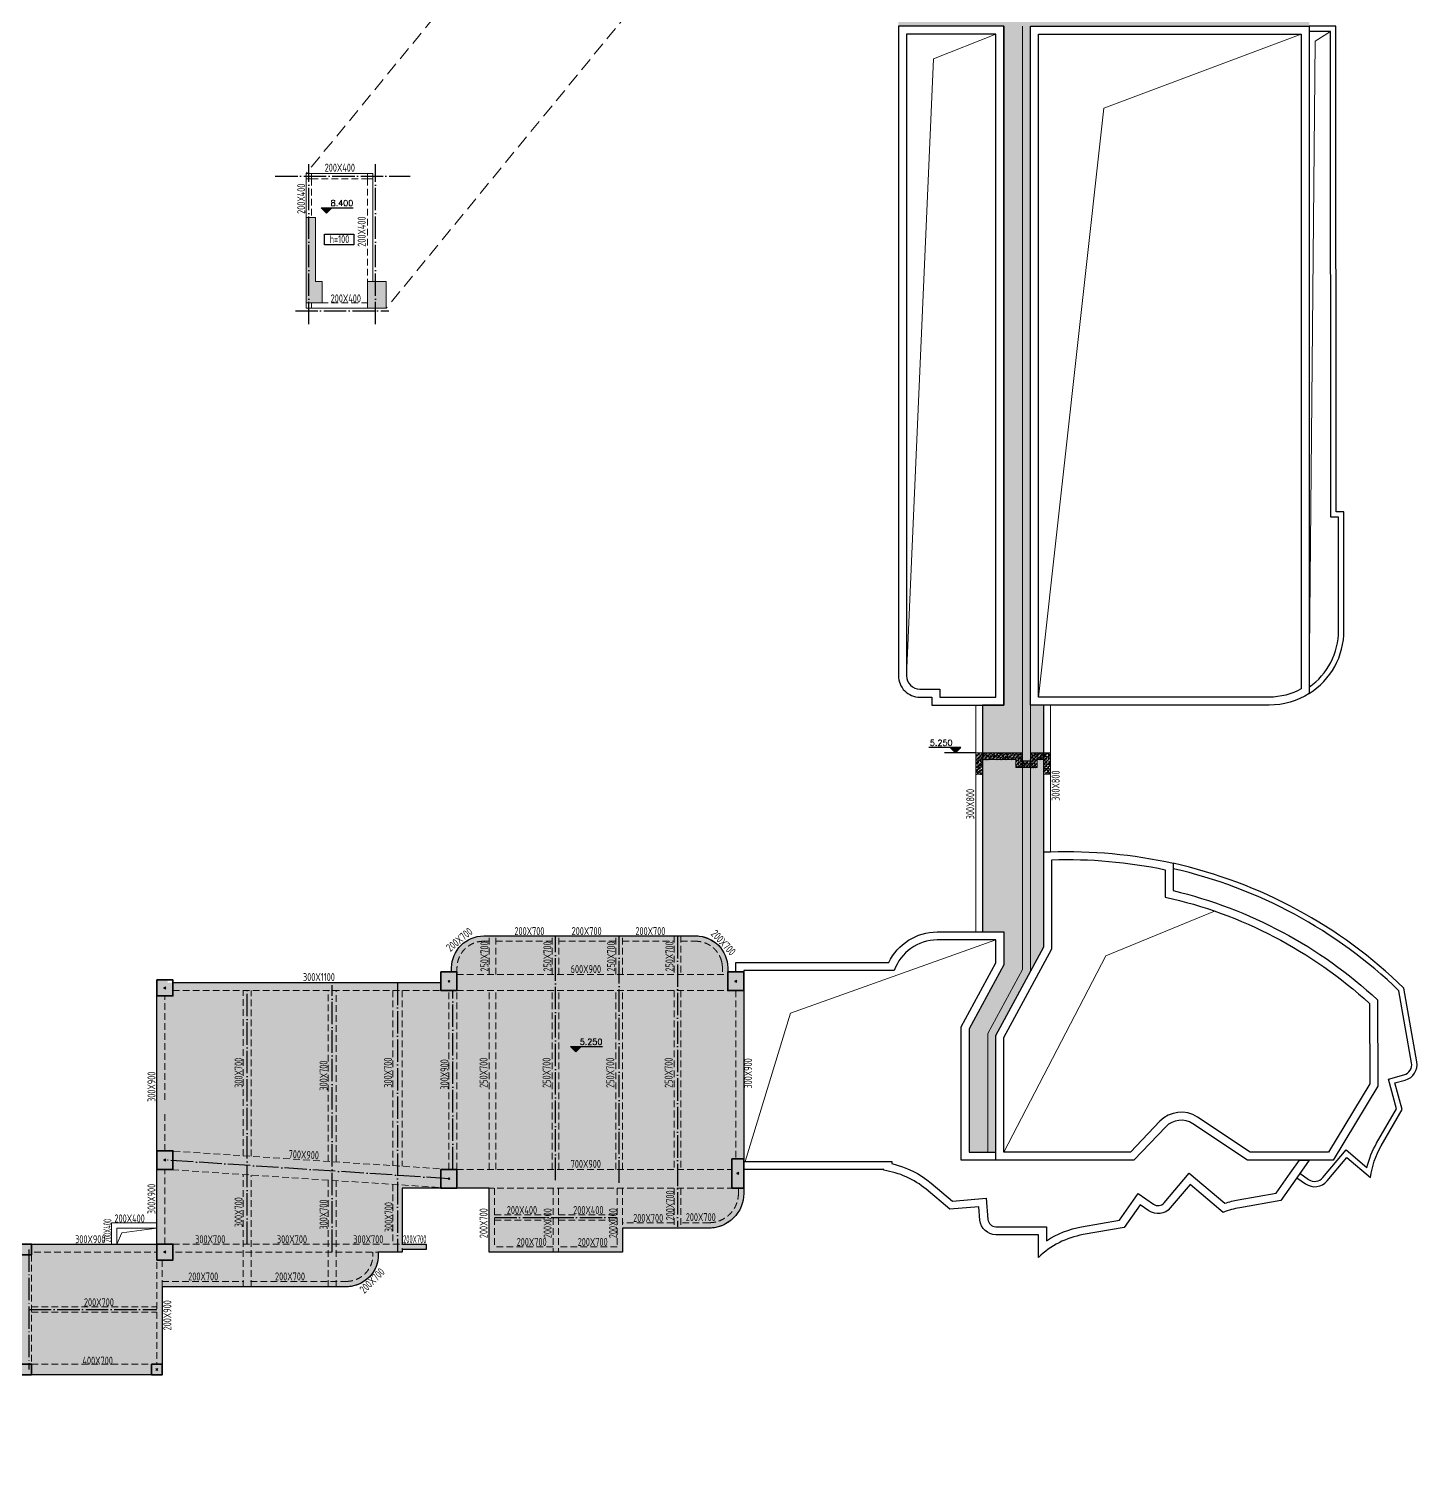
# Model space of a CAD drawing. Header units: millimetres. Extents: x 1089227 to 13101469, y 618865 to 10240562.
# Drawn here: x 7402497 to 7454539, y 5168116 to 5222216 of the extents above; entities that cross this region are included whole.
import ezdxf
from ezdxf.enums import TextEntityAlignment as Align

# ---------------------------------------------------------------- set-up
doc = ezdxf.new("R2010")
doc.units = ezdxf.units.MM
doc.header["$LTSCALE"] = 1000
for name, pattern in [('DASHED', [0.75, 0.5, -0.25]), ('GB_DASHDOT3', [1.0675, 0.84, -0.105, 0.0175, -0.105]), ('HIDDEN', [0.375, 0.25, -0.125])]:
    doc.linetypes.add(name, pattern=pattern)
doc.layers.get('0').update_dxf_attribs({"linetype": 'CONTINUOUS'})
for name, color, linetype in [('.', 3, 'CONTINUOUS'), ('BG', 11, 'CONTINUOUS'), ('BG-H', 8, 'CONTINUOUS'), ('BG-T', 3, 'CONTINUOUS'), ('C-H', 8, 'CONTINUOUS'), ('HATCH', 254, 'CONTINUOUS'), ('S-BEAM-TEXT-DD', 7, 'CONTINUOUS'), ('S-GRID-DE', 11, 'GB_DASHDOT3'), ('WALL-POOL', 31, 'CONTINUOUS'), ('单形心', 4, 'CONTINUOUS'), ('降板范围', 7, 'CONTINUOUS')]:
    doc.layers.add(name, color=color, linetype=linetype)
for name, color, linetype, lineweight in [('jm', 3, 'CONTINUOUS', 0), ('S-BEAM-DASH', 4, 'HIDDEN', 0), ('S-COLU', 30, 'CONTINUOUS', 0), ('S-HOLE', 11, 'CONTINUOUS', 0), ('S-SLAB-HATCH', 73, 'CONTINUOUS', 0), ('S-WALL', 31, 'CONTINUOUS', 0)]:
    doc.layers.add(name, color=color, linetype=linetype, lineweight=lineweight)
doc.styles.add('RMD', font='romand.shx')
doc.styles.add('TSSD_Rein', font='tssdeng.shx', dxfattribs={"width": 0.7, "bigfont": 'hztxt.shx'})

# ---------------------------------------------------------------- blocks, each defined once
blk = doc.blocks.new('BANWANG_XINGXIN')
at = {"color": 0}
for points in [[(0.7, 0.7), (-0.7, -0.7)], [(-0.7, 0.7), (0.7, -0.7)]]:
    blk.add_lwpolyline(points, dxfattribs=at)
blk = doc.blocks.new('1F柱网-0808')
at = {"layer": 'S-COLU', "lineweight": 35}
for points in [[(134713, 109993), (135313, 109993), (135313, 109393), (134713, 109393)], [(145363, 110293), (145963, 110293), (145963, 109593), (145363, 109593)], [(156113, 110293), (156713, 110293), (156713, 109593), (156113, 109593)], [(134713, 103593), (135313, 103593), (135313, 102893), (134713, 102893)], [(145363, 102893), (145963, 102893), (145963, 102193), (145363, 102193)], [(156263, 103293), (156713, 103293), (156713, 102193), (156263, 102193)], [(129613, 100094), (130013, 100094), (130013, 99694), (129613, 99694)], [(134713, 100093), (135313, 100093), (135313, 99493), (134713, 99493)], [(129613, 95593), (130013, 95593), (130013, 95193), (129613, 95193)], [(134513, 95593), (134913, 95593), (134913, 95193), (134513, 95193)]]:
    blk.add_lwpolyline(points, close=True, dxfattribs=at)
at = {"layer": '单形心', "xscale": 50, "yscale": 50, "zscale": 50}
for p in [(145663, 109943), (156413, 109943), (135013, 109693), (135013, 103243), (145663, 102543), (156488, 102743), (135013, 99793), (134713, 95393)]:
    blk.add_blockref('BANWANG_XINGXIN', p, dxfattribs=at)
blk = doc.blocks.new('2FJGBZ')
at = {"layer": '.'}
h = blk.add_hatch(dxfattribs=at)
h.set_pattern_fill('CROSS', color=256, scale=50, style=0)
h.set_pattern_definition([(0, (-7272583.12, -5076572.44), (317.5, 317.5), [158.75, -476.25]), (90, (-7272503.75, -5076651.8), (-317.5, 317.5), [158.75, -476.25])])
h.paths.add_polyline_path([(162513, 147557), (162513, 145743), (166463, 145743), (166463, 120293), (165663, 120293), (165663, 111793), (166463, 111793), (166463, 110560), (165163, 108160), (165163, 103543), (166163, 103543), (166163, 107907), (167963, 111230), (167963, 120293), (167463, 120293), (167463, 145743), (177913, 145743), (177913, 148405), (178164, 148405), (178164, 148905), (177464, 148905), (177218, 148904), (176230, 148904), (176230, 147557)])
at = {"layer": 'C-H'}
for points in [[(140306, 135372), (140306, 138572), (140656, 138572), (140658, 136173), (140906, 136173), (140908, 135373)], [(142606, 136172), (143306, 136172), (143306, 135172), (142606, 135172)]]:
    blk.add_hatch(color=256, dxfattribs=at).paths.add_polyline_path(points)
at = {"layer": 'HATCH'}
h = blk.add_hatch(dxfattribs=at)
h.set_pattern_fill('ARMORED', color=9, scale=20, style=0)
h.set_pattern_definition([(50, (-7272583.12, -5076572.44), (143.4520365, -12.550427), [15, -165]), (355, (-7272583.12, -5076572.44), (-27.7502667, 150.4384267), [12, -132]), (100.4514, (-7272571.17, -5076573.48), (115.7018763, 137.8879084), [12.748038, -140.2284224]), (46.1842, (-7272583.12, -5076532.44), (213.4482097, -33.103803), [22.5, -247.5]), (96.6356, (-7272565.33, -5076535.2), (186.932541, 194.823574), [19.1220576, -210.3426]), (351.1842, (-7272583.12, -5076532.44), (186.932389, 194.82372), [18, -198]), (21, (-7272563.12, -5076542.44), (119.3814104, -80.5237781), [15, -165]), (326, (-7272563.12, -5076542.44), (48.6630664, 145.030009), [12, -132]), (71.4514, (-7272553.17, -5076549.15), (168.0445257, 64.5060993), [12.748038, -140.2284224]), (37.5, (-7272583.12, -5076572.44), (2.43197106, 66.57877077), [0, -130.4, 0, -134, 0, -132.5]), (7.5, (-7272583.12, -5076572.44), (52.6139075, 78.8823424), [0, -76.4, 0, -127.4, 0, -50.5]), (327.5, (-7272627.72, -5076572.44), (106.76448723, -4.51097435), [0, -50, 0, -156, 0, -207]), (317.5, (-7272647.72, -5076572.44), (116.6372339, 20.0209965), [0, -65, 0, -103.6, 0, -147]), (45, (-7272583.12, -5076572.44), (-70.7106781, 70.7106781), [])])
h.paths.add_polyline_path([(167963, 117706), (167963, 118256), (167713, 118256), (167713, 117956), (166913, 117956), (166913, 118256), (165663, 118256), (165663, 117706), (165413, 117706), (165413, 118506), (167163, 118506), (167163, 118206), (167463, 118206), (167463, 118506), (168213, 118506), (168213, 117706)])
at = {"layer": 'S-SLAB-HATCH'}
h = blk.add_hatch(dxfattribs=at)
h.set_pattern_fill('ZIGZAG', color=256, scale=100)
h.set_pattern_definition([(0, (-6326317.14, 1683260.45), (317.5, 317.5), [317.5, -317.5]), (90, (-6325999.64, 1683260.45), (-317.5, 317.5), [317.5, -317.5])])
edge = h.paths.add_edge_path()
edge.add_line((145363, 109893), (135113, 109893))
edge.add_line((135113, 109893), (135113, 109993))
edge.add_line((135113, 109993), (134713, 109993))
edge.add_line((134713, 109993), (134713, 100094))
edge.add_line((134713, 100094), (116813, 100094))
edge.add_line((116813, 100094), (116814, 91544))
edge.add_line((116814, 91544), (116814, 91544))
edge.add_line((116814, 91544), (122564, 91544))
edge.add_arc((122554, 92908), 1364, 270.3953, 359.4242)
edge.add_line((123918, 92894), (123937, 93094))
edge.add_line((123937, 93094), (124163, 93094))
edge.add_line((124163, 93094), (124163, 93494))
edge.add_line((124163, 93494), (124014, 93494))
edge.add_line((124014, 93494), (124014, 93793))
edge.add_line((124014, 93793), (128313, 93793))
edge.add_arc((128313, 94993), 1200, 270, 360)
edge.add_line((129513, 94993), (129513, 95192))
edge.add_line((129513, 95192), (134913, 95193))
edge.add_line((134913, 95193), (134913, 98493))
edge.add_line((134913, 98493), (141813, 98493))
edge.add_arc((141813, 99693), 1200, 269.9998, 360.0002)
edge.add_line((143013, 99693), (143013, 99793))
edge.add_line((143013, 99793), (143913, 99793))
edge.add_line((143913, 99793), (143913, 99893))
edge.add_line((143913, 99893), (144813, 99893))
edge.add_line((144813, 99893), (144813, 100093))
edge.add_line((144813, 100093), (143913, 100093))
edge.add_line((143913, 100093), (143913, 102193))
edge.add_line((143913, 102193), (147163, 102193))
edge.add_line((147163, 102193), (147163, 99793))
edge.add_line((147163, 99793), (152163, 99793))
edge.add_line((152163, 99793), (152163, 100693))
edge.add_line((152163, 100693), (155413, 100693))
edge.add_arc((155412, 101994), 1301, 270.0499, 359.9775)
edge.add_line((156713, 101993), (156738, 102893))
edge.add_line((156738, 102893), (156713, 110293))
edge.add_line((156713, 110293), (156113, 110294))
edge.add_arc((154907, 110430), 1214, 353.6049, 449.7035)
edge.add_line((154913, 111643), (146963, 111643))
edge.add_arc((146968, 110431), 1213, 90.2355, 186.5022)
edge.add_line((145763, 110293), (145363, 110293))
edge.add_line((145363, 110293), (145363, 109893))
at = {"layer": 'jm'}
blk.add_lwpolyline([(167963, 117706), (167963, 118256), (167713, 118256), (167713, 117956), (166913, 117956), (166913, 118256), (165663, 118256), (165663, 117706), (165413, 117706), (165413, 118506), (167163, 118506), (167163, 118206), (167463, 118206), (167463, 118506), (168213, 118506), (168213, 117706), (167963, 117706)], dxfattribs=at)
at = {"layer": 'S-BEAM-DASH', "linetype": 'Continuous'}
for p, q in [((140506, 140222), (142606, 140222)), ((140306, 140022), (140306, 138572)), ((142806, 140022), (142806, 136172)), ((140306, 135372), (140306, 135172)), ((140506, 135372), (140506, 135172)), ((140306, 135172), (142606, 135172)), ((165413, 120293), (165413, 111793)), ((167463, 120293), (167463, 110307)), ((168213, 114796), (168213, 120293)), ((146963, 111643), (154913, 111643)), ((133013, 100093), (133013, 100893)), ((133013, 100893), (134713, 100893)), ((143913, 100093), (144813, 100093)), ((144813, 100093), (144813, 99893)), ((143913, 99893), (144813, 99893))]:
    blk.add_line(p, q, dxfattribs=at)
at = {"layer": 'S-BEAM-DASH'}
for p, q in [((140506, 140022), (142606, 140022)), ((140506, 140022), (140506, 138572)), ((142606, 140022), (142606, 136172)), ((140506, 135372), (142606, 135372)), ((165663, 120293), (165663, 111793)), ((167963, 114796), (167963, 120293)), ((147163, 110193), (147163, 111643)), ((147413, 110193), (147413, 111643)), ((149526, 110193), (149526, 111643)), ((149776, 110193), (149776, 111643)), ((151913, 110193), (151913, 111643)), ((152163, 110193), (152163, 111643)), ((154101, 111643), (154101, 110193)), ((154351, 111643), (154351, 110193)), ((146963, 111443), (147163, 111443)), ((147413, 111443), (149526, 111443)), ((149776, 111443), (151913, 111443)), ((152163, 111443), (154101, 111443)), ((154351, 111443), (154913, 111443)), ((135313, 109893), (141088, 109893)), ((141488, 109893), (145363, 109893)), ((145963, 110193), (156113, 110193)), ((134713, 105493), (134713, 109593)), ((135013, 105493), (135013, 109393)), ((135313, 109593), (145363, 109593)), ((137951, 103399), (137951, 109593)), ((138251, 103383), (138251, 109593)), ((141138, 103192), (141138, 109593)), ((141438, 103172), (141438, 109593)), ((143563, 109593), (143563, 103022)), ((143913, 109593), (143913, 103009)), ((145663, 102893), (145663, 109593)), ((145963, 109593), (156113, 109593)), ((145963, 102893), (145963, 109593)), ((147163, 102893), (147163, 109593)), ((147413, 102893), (147413, 109593)), ((149525, 102893), (149526, 109593)), ((149775, 102893), (149776, 109593)), ((151913, 102893), (151913, 109593)), ((152163, 102893), (152163, 109593)), ((154101, 109593), (154101, 102893)), ((154351, 109593), (154351, 102893)), ((156413, 109593), (156413, 103293)), ((156713, 109593), (156713, 103293)), ((134713, 100193), (134713, 105093)), ((135013, 103593), (135013, 105093)), ((145686, 102893), (135036, 103593)), ((145640, 102194), (134990, 102894)), ((135013, 100093), (135013, 102893)), ((145963, 102893), (156263, 102893)), ((137951, 98493), (137951, 102698)), ((138251, 98493), (138251, 102681)), ((141138, 98493), (141138, 102490)), ((141438, 98493), (141438, 102470)), ((143563, 102324), (143563, 100093)), ((143913, 102193), (143913, 99793)), ((145963, 102193), (156263, 102193)), ((147163, 102193), (147163, 100393)), ((147363, 102193), (147363, 99993)), ((149563, 102193), (149563, 99793)), ((149763, 102193), (149763, 99793)), ((151963, 102193), (151963, 99993)), ((152163, 102193), (152163, 100393)), ((154101, 102193), (154101, 100693)), ((154351, 102193), (154351, 100693)), ((147363, 101193), (149563, 101193)), ((149763, 101193), (151963, 101193)), ((147363, 100993), (149563, 100993)), ((149763, 100993), (151963, 100993)), ((130113, 100094), (134713, 100093)), ((135313, 100093), (143913, 100093)), ((130013, 99694), (130013, 95593)), ((130113, 99794), (134713, 99793)), ((134713, 99793), (134713, 95593)), ((143913, 99793), (135313, 99793)), ((149563, 99993), (147363, 99993)), ((151613, 99793), (147713, 99793)), ((151963, 99993), (149763, 99993)), ((134913, 99493), (134913, 95593)), ((130013, 97744), (134713, 97744)), ((130013, 97544), (134713, 97544)), ((130013, 95594), (134513, 95594)), ((124163, 95193), (134513, 95192))]:
    blk.add_line(p, q, dxfattribs=at)
at = {"layer": 'S-BEAM-DASH', "linetype": 'Continuous'}
blk.add_lwpolyline([(167163, 145743), (167163, 110383), (165863, 107983), (165863, 103543)], dxfattribs=at)
blk.add_lwpolyline([(145763, 110294), (145763, 110444, -0.414165), (146963, 111643, 29201.83106)], format="xyb", dxfattribs=at)
at = {"layer": 'S-BEAM-DASH'}
for points in [[(156113, 110293), (156113, 110443, 0.060074), (156079, 110729, 0.346071), (154911, 111643)], [(145963, 110294), (145963, 110444, -0.414165), (146963, 111443, -0.414165)], [(155913, 110293), (155913, 110443, 0.060074), (155884, 110681, 0.346071), (154911, 111443, 0.346071)], [(156713, 101993, -0.414205), (155413, 100693), (152163, 100693)], [(156513, 101993, -0.414205), (155413, 100893), (154376, 100893)], [(134913, 98493), (141813, 98493, 0.414214), (143013, 99693), (143013, 99793)], [(138226, 98693), (141813, 98693, 0.414214), (142813, 99693), (142813, 99793)]]:
    blk.add_lwpolyline(points, format="xyb", dxfattribs=at)
for points in [[(156513, 101993), (156513, 102193)], [(154076, 100893), (152163, 100893)], [(134913, 98693), (137976, 98693)]]:
    blk.add_lwpolyline(points, dxfattribs=at)
at = {"layer": 'S-BEAM-DASH', "linetype": 'Continuous'}
blk.add_lwpolyline([(133213, 100693), (134713, 100693), (134713, 100093), (133213, 100093)], close=True, dxfattribs=at)
at = {"layer": 'S-GRID-DE'}
for p, q in [((139153, 140122), (144213, 140122)), ((140406, 134572), (140406, 140572)), ((142906, 134572), (142906, 140572)), ((139906, 135072), (143406, 135072)), ((149650, 102493), (149651, 111643)), ((152038, 102393), (152038, 111643)), ((154226, 111643), (154226, 100743)), ((143738, 109893), (143738, 99793)), ((138101, 100093), (138101, 109593)), ((141288, 99793), (141288, 109793)), ((145813, 102893), (145813, 109593)), ((145663, 102543), (135013, 103243)), ((147363, 101093), (151963, 101093)), ((129913, 99893), (129913, 95393)), ((129913, 97644), (134713, 97644))]:
    blk.add_line(p, q, dxfattribs=at)
at = {"layer": 'S-HOLE', "linetype": 'DASHED'}
for p, q in [((151280, 153607), (140306, 140222)), ((154280, 148557), (143306, 135172))]:
    blk.add_line(p, q, dxfattribs=at)
at = {"layer": 'S-HOLE'}
for points in [[(177913, 120969), (178134, 145188), (178713, 145543)], [(162813, 121393), (163831, 144516), (166163, 145443)], [(167763, 120593), (170213, 142676), (177613, 145443)], [(166463, 103543), (170284, 110903), (174357, 112577)], [(156763, 103193), (158471, 108743), (166163, 111493)], [(133213, 100094), (133394, 100508), (134713, 100693)]]:
    blk.add_lwpolyline(points, dxfattribs=at)
at = {"layer": 'S-WALL'}
for points in [[(140506, 140222), (140306, 140222), (140306, 140022), (140506, 140022)], [(142806, 140222), (142606, 140222), (142606, 140022), (142806, 140022)], [(142606, 136172), (143306, 136172), (143306, 135172), (142606, 135172)]]:
    blk.add_lwpolyline(points, close=True, dxfattribs=at)
blk.add_lwpolyline([(140306, 135372), (140306, 138572), (140656, 138572), (140658, 136173), (140906, 136173), (140908, 135373), (140306, 135372)], dxfattribs=at)
at = {"layer": 'WALL-POOL'}
for points in [[(166463, 120293), (166463, 145743), (162513, 145743), (162513, 121393, 0.414214), (163313, 120593), (163763, 120593), (163763, 120293), (166463, 120293)], [(167463, 145743), (177913, 145743), (177913, 120729, -0.14225), (176413, 120293), (167463, 120293), (167463, 145743)], [(177913, 120729), (177913, 120729, 0.256831), (179213, 123093), (179213, 127543), (178915, 127543), (178913, 145743), (177913, 145743)], [(177913, 120969, 0.243658), (179013, 123093), (179013, 127343), (178715, 127343), (178713, 145543), (177913, 145543)], [(168213, 114796, -0.064074), (172813, 114366), (172813, 113340, -0.129041), (180470, 109248), (180488, 106013), (178806, 103243), (175602, 103243), (173552, 104602, 0.362791), (172532, 104488), (171340, 103243), (166163, 103243), (166163, 107907), (167963, 111230), (167963, 114796), (168213, 114796)], [(177446, 102581), (177774, 102351, 0.388879), (178578, 102457), (179317, 103338), (180209, 102589, -0.098716), (180611, 103774), (181395, 105131), (181125, 106137), (181512, 106241, 0.388879), (181947, 106925), (181460, 109687, 0.138404), (172813, 114366, 0.71331)], [(177561, 102744), (177889, 102515, 0.388879), (178424, 102586), (179292, 103620), (180075, 102963, -0.072507), (180438, 103874), (181180, 105160), (180880, 106279), (181460, 106434, 0.388879), (181750, 106890), (181274, 109588, 0.136847), (172813, 114161, 0.136847)], [(166163, 103243), (164863, 103243), (164863, 108236), (166163, 110636), (166163, 111493), (163963, 111493, 0.320697), (162354, 110343), (156713, 110343), (156713, 110294), (156413, 110294), (156413, 110643), (162153, 110643, -0.29076), (163963, 111793), (166463, 111793), (166463, 110560), (165163, 108160), (165163, 103543), (166163, 103543)]]:
    blk.add_lwpolyline(points, format="xyb", dxfattribs=at)
for points in [[(166163, 120593), (166163, 145443), (162813, 145443), (162813, 121393, 0.414214), (163313, 120893), (164063, 120893), (164063, 120593)], [(167763, 145443), (177613, 145443), (177613, 120900, -0.125781), (176413, 120593), (167763, 120593)], [(168263, 114497, -0.060136), (172513, 114125), (172513, 113101, -0.13066), (180171, 109115), (180187, 106097), (178637, 103543), (175692, 103543), (173718, 104852, 0.362791), (172316, 104696), (171212, 103543), (166463, 103543), (166463, 107831), (168263, 111154)], [(162263, 103193), (162263, 103107, -0.119517), (163741, 102375), (164540, 101704), (165795, 101814), (165864, 101017, 0.388879), (166163, 100743), (168063, 100743), (168063, 100217, -0.10224), (169380, 100740), (170801, 100991), (171499, 101987), (172072, 101586, 0.388879), (172474, 101639), (173406, 102750), (174749, 101623, -0.037212), (175253, 101751), (176674, 102001), (177201, 102753), (177544, 103243), (177910, 103243), (177446, 102581), (176849, 101728), (175306, 101455, 0.05017), (174689, 101282), (173443, 102327), (172704, 101446, -0.388879), (171900, 101340), (171573, 101569), (170976, 100717), (169432, 100445, 0.14959), (167763, 99594), (167763, 100443), (166163, 100443, -0.388879), (165565, 100991), (165522, 101489), (164442, 101395), (163548, 102145, 0.138418), (161963, 102858), (161963, 102893), (156713, 102893), (156713, 103193)]]:
    blk.add_lwpolyline(points, format="xyb", close=True, dxfattribs=at)
at = {"layer": '降板范围'}
blk.add_lwpolyline([(166463, 145743), (166463, 120293), (165663, 120293), (165663, 111793), (166463, 111793), (166463, 110560), (165163, 108160), (165163, 103543), (166163, 103543), (166163, 107907), (167963, 111230), (167963, 120293), (167463, 120293), (167463, 145743)], dxfattribs=at)
blk.add_lwpolyline([(116813, 100094), (134713, 100094), (134713, 109993), (135313, 109993), (135313, 109893), (141088, 109893), (141088, 109893), (141488, 109893), (141488, 109893), (145363, 109893), (145363, 110293), (145388, 110293), (145763, 110293), (145763, 110443, -0.414155), (146963, 111643), (154913, 111643, -0.414194), (156113, 110443), (156113, 110294), (156713, 110294), (156713, 102893), (156713, 101993, -0.414215), (155413, 100693), (152163, 100692), (152163, 99793), (147163, 99793), (147163, 102193), (143913, 102193), (143913, 100093), (144813, 100093), (144813, 99893), (143913, 99893), (143913, 99793), (143013, 99793), (143013, 99718, -0.420178), (141813, 98493), (134913, 98493), (134913, 95193), (129513, 95193)], format="xyb", dxfattribs=at)
blk.add_blockref('1F柱网-0808', (0, 0))
blk = doc.blocks.new('ljm2')
at = {"layer": 'BG'}
blk.add_line((35284, 41103), (34108, 41103), dxfattribs=at)
for points in [[(11146, 61536), (10946, 61336), (10746, 61536), (11946, 61536)], [(34322, 41303), (34522, 41103), (34722, 41303), (33522, 41303)], [(20484, 30094), (20284, 29894), (20084, 30094), (21284, 30094)]]:
    blk.add_lwpolyline(points, dxfattribs=at)
at = {"layer": 'BG-H'}
for points in [[(11146, 61536), (10946, 61336), (10746, 61536)], [(34322, 41303), (34522, 41103), (34722, 41303)], [(20484, 30094), (20284, 29894), (20084, 30094)]]:
    blk.add_solid(points, dxfattribs=at)
at = {"layer": 'S-BEAM-TEXT-DD'}
blk.add_lwpolyline([(10864, 60547), (11966, 60547), (11966, 60150), (10864, 60150)], close=True, dxfattribs=at)
at = {"layer": 'BG-T', "style": 'RMD'}
blk.add_text('8.400', height=220, dxfattribs=at).set_placement((11946, 61536), align=Align.BOTTOM_RIGHT)
at = {"layer": 'S-BEAM-TEXT-DD', "style": 'TSSD_Rein'}
for s, width, p in [('200X400', 0.7, (10874, 62887)), ('h=100', 0.7, (11060, 60208)), ('200X400', 0.7, (11098, 57987)), ('200X700', 0.7, (17987, 34271)), ('200X700', 0.7, (20131, 34271)), ('200X700', 0.7, (22521, 34271)), ('600X900', 0.7, (20094, 32847)), ('300X1100', 0.7, (10060, 32547)), ('700X900', 0.7, (20094, 25547)), ('200X400', 0.7, (17701, 23814)), ('200X400', 0.7, (20190, 23814)), ('200X700', 0.7, (22439, 23521)), ('200X700', 0.7, (24409, 23549)), ('200X400', 0.7, (2994, 23502)), ('300X900', 0.7, (1519, 22721)), ('300X700', 0.7, (6020, 22721)), ('300X700', 0.7, (9083, 22721)), ('300X700', 0.7, (11945, 22721)), ('200X700', 0.5, (13815, 22721)), ('200X700', 0.7, (18070, 22621)), ('200X700', 0.7, (20357, 22621)), ('200X700', 0.7, (5758, 21326)), ('200X700', 0.7, (9012, 21326)), ('200X700', 0.7, (1848, 20359)), ('400X700', 0.7, (1795, 18171))]:
    blk.add_text(s, height=300, dxfattribs=dict(at, width=width)).set_placement(p)
for s, rotation, width, p in [('200X400', 90, 0.7, (10142, 61305)), ('200X400', 90, 0.7, (12411, 60074)), ('300X800', 90, 0.7, (38426, 39302)), ('300X800', 90, 0.7, (35225, 38612)), ('200X700', 39.4902, 0.7, (15583, 33632)), ('200X700', 312.957, 0.7, (25328, 34299)), ('250X700', 90, 0.7, (17011, 32902)), ('250X700', 90, 0.7, (19373, 32902)), ('250X700', 90, 0.7, (21761, 32902)), ('250X700', 90, 0.7, (23948, 32902)), ('300X700', 90, 0.7, (7794, 28545)), ('300X700', 90, 0.7, (10981, 28441)), ('300X700', 90, 0.7, (13397, 28552)), ('300X900', 90, 0.7, (15511, 28481)), ('250X700', 90, 0.7, (16981, 28545)), ('250X700', 90, 0.7, (19343, 28545)), ('250X700', 90, 0.7, (21731, 28545)), ('250X700', 90, 0.7, (23919, 28545)), ('300X900', 90, 0.7, (26896, 28518)), ('300X900', 90, 0.7, (4530, 28018)), ('700X900', 357.4013, 0.7, (9516, 25916)), ('300X900', 90, 0.7, (4530, 23812)), ('200X700', 90, 0.7, (23969, 23578)), ('300X700', 90, 0.7, (7794, 23319)), ('300X700', 90, 0.7, (10981, 23233)), ('300X700', 90, 0.7, (13418, 23136)), ('200X700', 90, 0.7, (16981, 22911)), ('200X700', 90, 0.7, (19381, 22911)), ('200X700', 90, 0.7, (21831, 22911)), ('200X400', 90, 0.5, (2879, 22751)), ('200X700', 45.0381, 0.7, (12360, 20815)), ('200X900', 90, 0.7, (5125, 19454))]:
    blk.add_text(s, height=300, rotation=rotation, dxfattribs=dict(at, width=width)).set_placement(p)
at = {"layer": 'S-BEAM-TEXT-DD', "style": 'RMD'}
for p in [(34412, 41303), (21284, 30094)]:
    blk.add_text('5.250', height=220, dxfattribs=at).set_placement(p, align=Align.BOTTOM_RIGHT)

msp = doc.modelspace()

# ---------------------------------------------------------------- block references
for name, p in [('2FJGBZ', (7272583.12, 5076572.438)), ('ljm2', (7402712.53, 5153975.062))]:
    msp.add_blockref(name, p)

doc.saveas('drawing.dxf')
